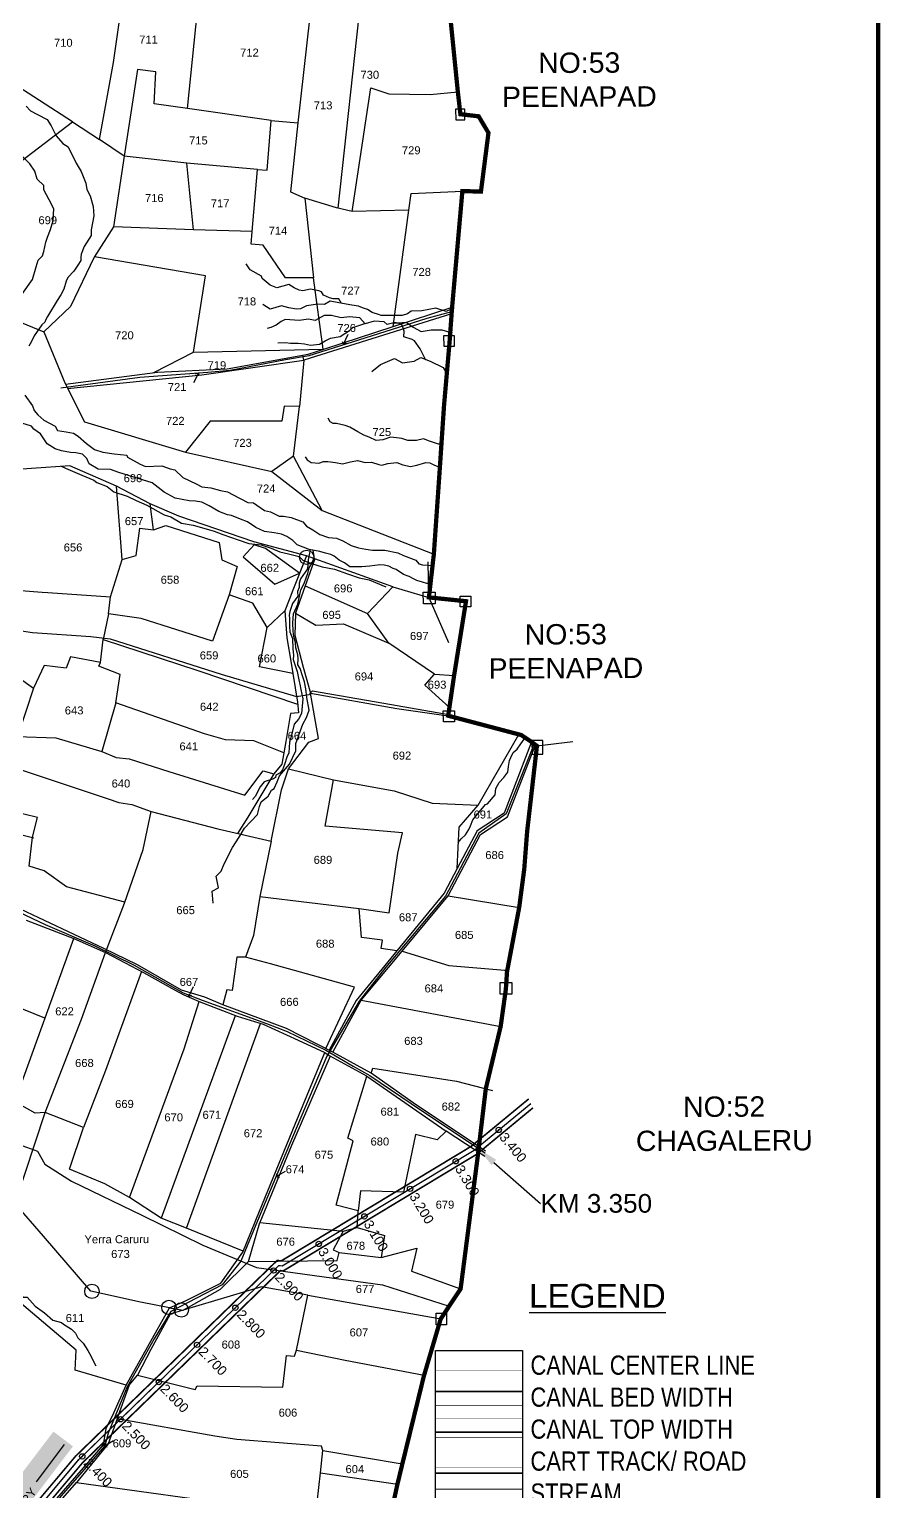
# Model space of a CAD drawing. Header units: inches. Extents: x 208632 to 221797, y 1591440 to 1598854.
# Drawn here: x 213166 to 214763, y 1592909 to 1595650 of the extents above; entities that cross this region are included whole.
import ezdxf
from ezdxf import colors
from ezdxf.entities.mleader import LeaderData, LeaderLine
from ezdxf.enums import TextEntityAlignment as Align
from ezdxf.math import Vec2, Vec3

# ---------------------------------------------------------------- set-up
doc = ezdxf.new("R2010")
doc.units = ezdxf.units.IN
doc.header["$LTSCALE"] = 15
doc.header["$MEASUREMENT"] = 0
doc.header["$PDMODE"] = 32
doc.header["$PDSIZE"] = 10
doc.linetypes.add('HIDDEN2', pattern=[0.1875, 0.125, -0.0625])
for name, color, linetype in [('BOUNDRY STONES', 240, 'Continuous'), ('CANAL1', 7, 'Continuous'), ('CSMark', 72, 'Continuous'), ('DIMENSION', 1, 'Continuous'), ('PAPER SIZE', 5, 'Continuous'), ('PLOT NO', 7, 'Continuous'), ('PLOTS', 7, 'Continuous'), ('PLOTS NO', 7, 'Continuous'), ('ROADS', 1, 'Continuous'), ('STREAMS', 4, 'Continuous'), ('STRUCTURE', 5, 'Continuous'), ('TABLE', 7, 'Continuous'), ('text2', 7, 'Continuous'), ('TITLEBLOCK', 7, 'Continuous'), ('VILLAGE BOUNDRY', 5, 'Continuous'), ('VILLAGE STONES', 240, 'Continuous')]:
    doc.layers.add(name, color=color, linetype=linetype)
doc.styles.add('A', font='arial.ttf')
doc.styles.add('ARIALN', font='ARIALN.TTF')
doc.styles.add('FONT1', font='Arial')
doc.styles.get("Standard").update_dxf_attribs({"font": 'arial.ttf'})
doc.dimstyles.get("Standard").update_dxf_attribs({"dimtxt": 0.18, "dimasz": 0.18, "dimexe": 0.18, "dimexo": 0.0625, "dimgap": 0.09, "dimtad": 0, "dimtih": 1, "dimtoh": 1, "dimdec": 4, "dimzin": 0, "dimdsep": 46, "dimtxsty": 'Standard', "dimcen": 0.09, "dimadec": 0, "dimazin": 0, "dimtfac": 1, "dimtdec": 4, "dimtofl": 0, "dimtmove": 0, "dimatfit": 3, "dimfxl": 1, "dimtolj": 1, "dimtzin": 0, "dimarcsym": 0})

# ---------------------------------------------------------------- blocks, each defined once
blk = doc.blocks.new('GGGGGFDGG')
at = {"layer": 'PLOTS NO', "color": 0}
for points in [[(17673.9, 8953.1), (17670.6, 8947.5), (17677, 8943.1)], [(17670.6, 8947.5), (17695.6, 8952)]]:
    blk.add_lwpolyline(points, dxfattribs=at)

msp = doc.modelspace()

# ---------------------------------------------------------------- linework, layer by layer
at = {"layer": 'BOUNDRY STONES'}
for points in [[(213965.6, 1595480.4), (213982.7, 1595480.4), (213982.6, 1595500.5), (213965.5, 1595500.4)], [(213943.6, 1595076.1), (213962.9, 1595076.2), (213963, 1595055.5), (213943.7, 1595055.4)], [(213904.8, 1594595), (213926.9, 1594595.1), (213927, 1594573.3), (213904.9, 1594573.2)], [(213973.9, 1594587.4), (213994.1, 1594587.5), (213994.2, 1594567.6), (213974, 1594567.5)], [(213942.3, 1594372.3), (213963.2, 1594372.4), (213963.2, 1594351.9), (213942.4, 1594351.8)], [(214128.9, 1594317.2), (214108.6, 1594317.1), (214108.7, 1594291.2), (214129, 1594291.3)], [(214049, 1593863.2), (214070.9, 1593863.3), (214071, 1593841.6), (214049, 1593841.5)], [(213928.8, 1593243.7), (213948.4, 1593243.7), (213948.4, 1593221.9), (213928.9, 1593221.8)]]:
    msp.add_lwpolyline(points, close=True, dxfattribs=at)
for points in [[(213915.4, 1594585.2), (213914.1, 1594652)], [(213915.4, 1594585.2), (213952.1, 1594500.5)], [(214117.9, 1594306.8), (214185.2, 1594315.3)]]:
    msp.add_lwpolyline(points, dxfattribs=at)
for centre in [(213686.1, 1594660.3), (213283.5, 1593284.5), (213427.8, 1593254.3), (213451.1, 1593249.6)]:
    msp.add_circle(centre, 13.5, dxfattribs=at)
at = {"layer": 'CANAL1', "color": 200, "linetype": 'ByBlock', "ltscale": 40, "const_width": 3}
for points in [[(212815.5, 1592512.1), (212938.1, 1592600.8), (213011.3, 1592676), (213065.9, 1592743.6), (213151, 1592854.6), (213252.4, 1592975.1), (213631, 1593342.6), (213638.2, 1593341.4), (213994.8, 1593556.4), (214102.4, 1593645.1)], [(212823.5, 1592495.6), (212949.9, 1592587.2), (213024.7, 1592664), (213080.1, 1592732.4), (213165, 1592843.4), (213265.6, 1592962.9), (213637, 1593323.4), (213641.8, 1593322.6), (214005.2, 1593541.6), (214110.4, 1593628.4)]]:
    msp.add_lwpolyline(points, dxfattribs=at)
at = {"layer": 'CANAL1', "color": 1, "linetype": 'HIDDEN2', "ltscale": 5, "const_width": 2}
msp.add_lwpolyline([(212819.5, 1592503.8), (212944, 1592594), (213018, 1592670), (213073, 1592738), (213158, 1592849), (213259, 1592969), (213634, 1593333), (213640, 1593332), (214000, 1593549), (214106.4, 1593636.7)], dxfattribs=at)
at = {"layer": 'CANAL1', "color": 1, "linetype": 'HIDDEN2', "ltscale": 100, "const_width": 0.8, "elevation": -3.6}
msp.add_lwpolyline([(213927.9, 1593135.3), (214091.1, 1593135.3)], dxfattribs=at)
at = {"layer": 'CANAL1', "color": 5, "ltscale": 100, "const_width": 0.8, "elevation": -3.6}
for points in [[(214091.1, 1593070.8), (213927.9, 1593070.8)], [(214091.1, 1593046.8), (213927.9, 1593046.8)]]:
    msp.add_lwpolyline(points, dxfattribs=at)
at = {"layer": 'CANAL1', "color": 1, "ltscale": 100, "const_width": 0.8, "elevation": -3.6}
for points in [[(214091.1, 1593010.2), (213927.9, 1593010.2)], [(214091.1, 1592954.2), (213927.9, 1592954.2)]]:
    msp.add_lwpolyline(points, dxfattribs=at)
at = {"layer": 'CSMark', "linetype": 'Continuous'}
for p in [(214046.2, 1593587.1), (213965.6, 1593528.3), (213880, 1593476.7), (213794.3, 1593425), (213708.7, 1593373.4), (213624.2, 1593323.5), (213552.4, 1593253.8), (213480.7, 1593184.2), (213408.9, 1593114.5), (213337.1, 1593044.8), (213265.4, 1592975.2)]:
    msp.add_point(p, dxfattribs=at)
at = {"layer": 'PAPER SIZE', "color": 5, "const_width": 8}
msp.add_lwpolyline([(208636.3, 1591444.1), (214757.7, 1591444.1), (214757.7, 1598405.7), (208636.3, 1598405.7)], close=True, dxfattribs=at)
at = {"layer": 'PLOT NO', "elevation": -3.6}
for points in [[(213927.9, 1593173.6), (214091.1, 1593173.6), (214091.1, 1593097), (213927.9, 1593097)], [(213927.9, 1593097), (214091.1, 1593097), (214091.1, 1593020.5), (213927.9, 1593020.5)], [(213927.9, 1593020.5), (214091.1, 1593020.5), (214091.1, 1592944), (213927.9, 1592944)], [(213927.9, 1592944), (214091.1, 1592944), (214091.1, 1592867.4), (213927.9, 1592867.4)]]:
    msp.add_lwpolyline(points, close=True, dxfattribs=at)
at = {"layer": 'PLOTS'}
for points in [[(213462.7, 1595501.4), (213400.3, 1595510.4), (213403.1, 1595570.5), (213368.7, 1595574.4), (213344.1, 1595412.2), (213297.8, 1595443.7), (213323.6, 1595587.8), (213337.8, 1595683.9), (213349.2, 1595761.5), (213403.8, 1595754.2), (213487.8, 1595746.8)], [(213246.9, 1595476.6), (213123, 1595556.7), (213001.1, 1595668.3), (212921.3, 1595668.7), (212822.6, 1595699.2), (212819.9, 1595733.5), (212770.8, 1595735.2), (212746.6, 1595703.6), (212565.9, 1595701.6), (212538, 1595634.7), (212590.2, 1595612.9), (212705.1, 1595603.7), (212839.5, 1595613.6), (212938, 1595577), (213004.6, 1595477.1), (213084.4, 1595353)], [(213619.8, 1595478.8), (213462.7, 1595501.4), (213487.8, 1595746.8), (213625.2, 1595728.5), (213697.2, 1595719.6)], [(213788.1, 1595708.7), (213729.9, 1595718.3), (213697.2, 1595719.6), (213669.8, 1595474.5)], [(213745.3, 1595314.6), (213788.3, 1595710.5), (213954, 1595687.8)], [(213771.4, 1595308.3), (213806.2, 1595540.4), (213840, 1595529), (213917.7, 1595527.8), (213969.6, 1595532.6)], [(213094.8, 1595270), (213084.4, 1595353), (213246.9, 1595476.6), (213297.8, 1595443.7)], [(213594.1, 1595387.5), (213611.8, 1595386), (213619.8, 1595478.8), (213669.8, 1595474.5), (213655.5, 1595345.2), (213682.4, 1595333.3)], [(213584.1, 1595270.8), (213594.1, 1595387.5), (213461.1, 1595398.9), (213344.1, 1595412.2), (213323.9, 1595279.9)], [(213473.9, 1595274.3), (213461.1, 1595398.9)], [(213877.9, 1595311.1), (213771.4, 1595308.3), (213742.1, 1595315.3), (213682.4, 1595333.3), (213698.9, 1595184.2)], [(213848.3, 1595093.2), (213877.9, 1595311.1), (213882.2, 1595342.4), (213978.1, 1595346.8)], [(213399.8, 1595006.6), (213474.2, 1595045.1), (213717.2, 1595050.5), (213698.9, 1595184.2), (213646.2, 1595184.2), (213604.7, 1595245.4), (213582.1, 1595247.4), (213584.1, 1595270.8), (213473.9, 1595274.3), (213323.9, 1595279.9), (213287.4, 1595222.7), (213243.3, 1595130.4), (213193.1, 1595082.8)], [(213474.2, 1595045.1), (213496.2, 1595187.9), (213288.1, 1595223.8)], [(213119, 1595113.3), (213193.1, 1595082.8), (213232.5, 1594987.4), (213269.4, 1594914.2), (213459.2, 1594857.4), (213620.8, 1594820.9), (213715.1, 1594748.2), (213924.6, 1594666.3)], [(213233.7, 1594985), (213406.4, 1595007.5), (213536.9, 1595013.7), (213689.2, 1595041.4), (213720, 1595051.4), (213848.3, 1595093.2), (213958.9, 1595129.3)], [(213957.9, 1595116.9), (213680.9, 1595029.8), (213679.2, 1595039.5)], [(213237.7, 1594977), (213489.3, 1595002.1), (213680.9, 1595029.8), (213672.6, 1594943.2)], [(213661.4, 1594850.1), (213672.6, 1594943.2), (213643.7, 1594943.6), (213639.8, 1594915.7), (213505.1, 1594915.7), (213459.2, 1594857.4)], [(213685.5, 1594663.1), (213586.8, 1594689.4), (213446.2, 1594737.7), (213392.8, 1594760.6), (213329.7, 1594793.4), (213242, 1594831.7), (213097.8, 1594822), (213077, 1594645.7), (213072.2, 1594583.9), (213118.3, 1594600.9), (213190.2, 1594595), (213201, 1594594.1), (213318.5, 1594586)], [(213715.1, 1594748.2), (213661.4, 1594850.1), (213620.8, 1594820.9)], [(213340.4, 1594656.2), (213329.7, 1594793.4)], [(213398.7, 1594711.6), (213392.8, 1594760.6)], [(213314.5, 1594554.2), (213318.5, 1594586), (213340.4, 1594656.2), (213366.2, 1594663.8), (213373, 1594715), (213398.7, 1594711.6), (213422.1, 1594719.8), (213521.9, 1594688.1), (213526.8, 1594655.3), (213556, 1594643.2), (213541.1, 1594590.2)], [(213672.8, 1594630.8), (213609.1, 1594677), (213587.8, 1594683.9), (213567.1, 1594661.5), (213626.7, 1594609.9), (213672.8, 1594630.8)], [(213701.5, 1594657.4), (213685.5, 1594663.1), (213660.1, 1594598.5), (213653.1, 1594580.6), (213645.1, 1594560.1), (213649.2, 1594509.6), (213657, 1594461.8), (213660.2, 1594442.3), (213668.9, 1594388.6), (213670.6, 1594368.6), (213655.9, 1594367.3), (213646.9, 1594315.1), (213639.5, 1594272.7), (213624.5, 1594254.5), (213576, 1594173.1), (213556.2, 1594142.8)], [(213848, 1594605.1), (213701.5, 1594657.4), (213683.4, 1594606.8), (213799.9, 1594554.9)], [(213612.3, 1594528.5), (213585, 1594574.2), (213541.1, 1594590.2), (213509.3, 1594503.3), (213375.8, 1594545.5), (213314.5, 1594554.2), (213304.4, 1594506)], [(213683.4, 1594606.8), (213665.2, 1594555.8), (213703, 1594532.9), (213755.1, 1594535.4), (213840.5, 1594499.5)], [(213926.1, 1594441.2), (213840.5, 1594499.5), (213799.9, 1594554.9), (213848, 1594605.1), (213915.4, 1594585.2)], [(213660.2, 1594442.3), (213597.5, 1594454.9), (213612.3, 1594528.5), (213645.1, 1594560.1)], [(213665.2, 1594555.8), (213663.8, 1594514.2), (213679.5, 1594454.6), (213693.5, 1594406)], [(213299.4, 1594463), (213304.4, 1594506), (213481.9, 1594448.3), (213669.2, 1594384.9)], [(212980.7, 1594219.4), (212974.9, 1594255), (212998.3, 1594322.7), (213008.7, 1594328.9), (213020.5, 1594365.3), (213062.5, 1594494.4), (213173.6, 1594415.3), (213145, 1594327.7), (213127.2, 1594301.5), (213120.8, 1594272.2), (213297, 1594213.1), (213314, 1594207.4), (213334.1, 1594200.7), (213358.3, 1594197.3), (213394.4, 1594184)], [(213328.2, 1594387.8), (213336.1, 1594440.4), (213296.6, 1594456), (213299.4, 1594463), (213243.5, 1594473.5), (213235.3, 1594452.5), (213193.6, 1594457.5), (213173.6, 1594415.3)], [(213953.8, 1594379.1), (213907.6, 1594420.5), (213926.1, 1594441.2), (213962.6, 1594438.9)], [(213652.1, 1594264), (213690, 1594313.8), (213708, 1594320.6), (213693.5, 1594406), (213855.2, 1594377.2), (213951.5, 1594363)], [(213643.2, 1594293.9), (213587.2, 1594316.4), (213534, 1594318.4), (213494.5, 1594329.4), (213328.2, 1594387.8), (213302.3, 1594296.6)], [(213142.7, 1594324.3), (213215.6, 1594321.7), (213302.3, 1594296.6), (213329.1, 1594284.9), (213353.3, 1594282.7), (213427.9, 1594259.1), (213570.2, 1594214.2), (213604.8, 1594260.2), (213624.5, 1594254.5)], [(213951.7, 1594025.9), (214012.1, 1594141), (214062.9, 1594174.2), (214115.3, 1594308.8)], [(214107.8, 1594314.3), (214056.6, 1594181), (214005.7, 1594147.6), (213968.4, 1594077.2), (213972, 1594154.6), (214007.7, 1594196), (214083.9, 1594328.5)], [(213619.4, 1594128), (213639.2, 1594224.7), (213652.1, 1594264), (213736.7, 1594243.3)], [(213855.3, 1593922.8), (213826, 1593926.9), (213828.2, 1593942.5), (213788.9, 1593948), (213784.4, 1594002.2), (213840.6, 1593993.9), (213857, 1594105.6), (213866, 1594143.7), (213721.1, 1594156.6), (213736.7, 1594243.3), (213850.4, 1594222.9), (213921.3, 1594199.5), (214007.7, 1594196)], [(213345, 1594013.8), (213235.9, 1594042.5), (213193.8, 1594072.4), (213166, 1594081.2), (213172.2, 1594135.6), (213181.5, 1594172.8), (213078.1, 1594197.7), (212980.7, 1594219.4), (212986.9, 1594180.9), (213174.5, 1594134.5)], [(213567, 1593359.7), (213460.5, 1593402.6), (213413.2, 1593421.7), (213353.6, 1593460.2), (213307.5, 1593486.2), (213241.3, 1593513.5), (213267.7, 1593591.4), (213195.7, 1593619.5), (213263.9, 1593794.4), (213308.6, 1593919.4), (213344.5, 1594012.1), (213379.4, 1594112.6), (213394.4, 1594184), (213519.3, 1594151.4), (213619.4, 1594128), (213598.2, 1594024.6), (213586.3, 1593951.4), (213571.2, 1593911.1), (213555, 1593911), (213546.5, 1593848.5), (213536.2, 1593849.9), (213529.2, 1593821.3)], [(213968.4, 1594077.2), (213944, 1594030.9), (213855.3, 1593922.8), (213779.2, 1593829.9), (213728, 1593736.7)], [(213195.4, 1593796.3), (213068.2, 1593847.5), (213076.7, 1593878.8), (212986.2, 1593921.2), (212963.7, 1593942), (212997.6, 1594049.9)], [(213598.2, 1594024.6), (213784.4, 1594002.2)], [(213865.4, 1593922.2), (213951.7, 1594025.9), (214084.6, 1594003.9)], [(213806.8, 1593693.5), (213735.1, 1593733.1), (213648.2, 1593777.3), (213529.2, 1593821.3), (213495.1, 1593835.8), (213451.3, 1593849.2), (213369.2, 1593896.2), (213305.8, 1593927.3), (213138.6, 1594006)], [(213160.1, 1593980.3), (213249.4, 1593945.7), (213308.6, 1593919.4), (213380.3, 1593882.4), (213438, 1593849.9), (213455.6, 1593840), (213484.3, 1593827.5), (213555.5, 1593800), (213604.3, 1593785.3), (213670.1, 1593755), (213719.9, 1593731.9)], [(213138.8, 1593639.8), (213249.4, 1593945.7)], [(213721.8, 1593739.8), (213775.7, 1593854.7), (213618, 1593898.6), (213571.2, 1593911.1)], [(213788.6, 1593830.1), (213865.4, 1593922.2), (213952.4, 1593895), (214057.7, 1593886.8), (214061.8, 1593883.4)], [(213376.5, 1593884.3), (213308.6, 1593698.3), (213267.7, 1593591.4)], [(213353.6, 1593460.2), (213456.1, 1593739), (213484.3, 1593827.5)], [(213735.1, 1593733.1), (213788.6, 1593830.1), (214049.9, 1593781)], [(213552.2, 1593801.2), (213413.2, 1593421.7)], [(213139.2, 1593449.1), (213195.7, 1593619.5), (213176.8, 1593618.7), (213136.7, 1593641), (213072.3, 1593679.6), (213012.2, 1593694.1), (213007.8, 1593676.1), (212956.2, 1593693.2), (212963.2, 1593779.8), (213021.7, 1593773), (213039.3, 1593756.3), (213012.2, 1593694.1)], [(213460.5, 1593402.6), (213599.3, 1593786.8)], [(213429.2, 1593253.8), (213460.2, 1593267.1), (213525.4, 1593299.6), (213566.3, 1593357.9), (213597.8, 1593434.8), (213664.7, 1593597.6), (213719.9, 1593731.9), (213729.9, 1593725.6), (213657.7, 1593558.1), (213598, 1593413.5)], [(213780.5, 1593404.2), (213782.8, 1593435.3), (213741.7, 1593446.1), (213773.3, 1593566.3), (213763.3, 1593571.7), (213799.1, 1593688), (213729.9, 1593725.6)], [(213799.1, 1593688), (213947.6, 1593585), (213931.1, 1593568.2), (213890.2, 1593578.4), (213867.8, 1593470.3), (213787.2, 1593473.1), (213782.8, 1593435.3)], [(214021.4, 1593547.4), (213885.8, 1593637.9), (213806.8, 1593693.5), (213809.9, 1593702.7), (213966.9, 1593678.3), (214034.5, 1593660.9)], [(214019.9, 1593537), (213947.6, 1593585)], [(213347.7, 1593108.6), (213429.2, 1593253.8), (213374.7, 1593263.9), (213281.1, 1593285), (213192.5, 1593388.2), (213139.2, 1593449.1), (213062.2, 1593445)], [(213577.3, 1593340.7), (213598, 1593413.5), (213754.4, 1593397.4), (213736, 1593362.6), (213747.3, 1593357.3)], [(213754.4, 1593397.4), (213780.5, 1593404.2), (213832, 1593388.9), (213826.1, 1593348)], [(213429.2, 1593253.8), (213454.4, 1593249.2), (213524.6, 1593288.5), (213577.3, 1593340.7), (213743.2, 1593342.3), (213747.3, 1593357.3), (213826.1, 1593348), (213893, 1593365.3), (213882.6, 1593322.6), (213974.8, 1593289.2)], [(213028.4, 1592909.4), (213180.4, 1592853.2), (213305.4, 1592996.9), (213310.1, 1593027.7), (213324.3, 1593056.7), (213347.7, 1593108.6), (213252.2, 1593136.5), (213253.7, 1593174.1), (213119, 1593288.5), (213020.4, 1593306.7)], [(213688, 1593277.5), (213601.2, 1593292.7), (213454.8, 1593249.3), (213430.1, 1593241.9), (213393.7, 1593175.4), (213369, 1593127.4)], [(213667.3, 1593174.4), (213688, 1593277.5), (213937.4, 1593232.7)], [(213330.8, 1593045.4), (213354.1, 1593109.5), (213369, 1593127.4), (213476.9, 1593100.6), (213480.8, 1593107.7), (213641.7, 1593104.9), (213648.6, 1593164.4), (213663.6, 1593162.7), (213667.3, 1593174.4), (213758.6, 1593155.5), (213906.4, 1593127.2)], [(213716.3, 1592986.3), (213714.2, 1592994.6), (213555.1, 1593006.7), (213513.6, 1593013.2), (213330.8, 1593045.4), (213313.8, 1592998.7), (213254.3, 1592926.1)], [(213711.8, 1592944.6), (213716.3, 1592986.3), (213865.5, 1592960.9)], [(213702.6, 1592862), (213711.8, 1592944.6), (213856.3, 1592923)], [(213202.8, 1592866.9), (213254.3, 1592926.1), (213589, 1592880.1), (213582.2, 1592823.8)]]:
    msp.add_lwpolyline(points, dxfattribs=at)
at = {"layer": 'ROADS', "color": 1}
for points in [[(213225.3, 1594978.3), (213373.3, 1594997.7), (213500.7, 1595007.6), (213542.7, 1595010.8), (213646.7, 1595030.8), (213690.8, 1595038.6), (213796, 1595072), (213912.3, 1595108.8), (213958.2, 1595121.3)], [(213070.9, 1594537.3), (213101.7, 1594530), (213172.3, 1594519.2), (213281.5, 1594511.7), (213317.9, 1594507.5), (213525.5, 1594441.5), (213667.1, 1594399.6), (213690.5, 1594403.3), (213696.8, 1594409.9), (213831, 1594386.7), (213931, 1594369.5), (213951.9, 1594365.8)], [(214112.9, 1594310.6), (214060, 1594179.6), (214009.2, 1594143.3), (213946.6, 1594025.2), (213834.5, 1593891.9), (213784.6, 1593828.5), (213724.2, 1593725.2), (213659.6, 1593573.3), (213594.1, 1593416.4), (213562.7, 1593341.3), (213527.8, 1593296.9), (213431.2, 1593246.9), (213400.4, 1593195.3), (213349.4, 1593105.6), (213313.6, 1593018.5), (213307.4, 1592995.2), (213225.7, 1592901.2), (213143.6, 1592797.8), (213079.1, 1592716.2), (212982.2, 1592603.7), (212905.8, 1592562.4)], [(212455.2, 1594150.9), (212569.3, 1594062.7), (212672.9, 1593964.8), (212775.8, 1593887.5), (212863.7, 1593821.6), (212901.9, 1593773.9), (212929.8, 1593732.4), (212956, 1593676.3), (213019.2, 1593638), (213042.9, 1593607.9), (213091.4, 1593579.3), (213160.5, 1593554.7), (213181.2, 1593547.3), (213195.2, 1593522.7), (213245.1, 1593491.3), (213376.8, 1593427), (213491.1, 1593371.2), (213592.2, 1593329), (213732.5, 1593310), (213828.6, 1593296.9), (213953.3, 1593256.6)], [(213097.8, 1594018.5), (213195.9, 1593972.2), (213288.7, 1593932), (213362.5, 1593895.9), (213454.3, 1593844.3), (213490.1, 1593830.4), (213610.5, 1593786.5), (213649.3, 1593771.4), (213721.9, 1593736.3), (213773.1, 1593706.4), (213804.8, 1593689.3), (213901.7, 1593623.4), (214021, 1593544.3)]]:
    msp.add_lwpolyline(points, dxfattribs=at)
at = {"layer": 'ROADS', "ltscale": 0.15, "const_width": 1.6, "elevation": -3.6}
msp.add_lwpolyline([(213927.9, 1592913.7), (214091.1, 1592913.7)], dxfattribs=at)
at = {"layer": 'STREAMS'}
for points in [[(213159.9, 1595505.8), (213168.5, 1595497.3), (213181.3, 1595490.6), (213199.7, 1595481.1), (213207.2, 1595469.1), (213216.5, 1595450.3), (213229, 1595435.9), (213239, 1595429.5), (213253.6, 1595398.8), (213263.3, 1595383.5), (213271.8, 1595361.9), (213274.1, 1595349.7), (213280.2, 1595337.9), (213285.6, 1595318), (213287.2, 1595300.2), (213281.8, 1595274), (213282.2, 1595263.3), (213269, 1595242.6), (213263.3, 1595228.5), (213262.9, 1595222.7), (213262.5, 1595216.9), (213257.2, 1595208), (213249.4, 1595196.4), (213238.4, 1595184.6), (213235.3, 1595177.7), (213230.5, 1595162.8), (213225.2, 1595152.2), (213218.3, 1595141.7), (213200.3, 1595111.9), (213197.3, 1595106), (213195, 1595100.9), (213189.7, 1595095.9), (213175, 1595075.6), (213169.9, 1595065.1), (213165.2, 1595056.1)], [(213151.9, 1595153.1), (213171.9, 1595180.9), (213179, 1595204.8), (213182.8, 1595217), (213190.5, 1595225.4), (213193.2, 1595233.3), (213196.9, 1595251.2), (213200, 1595260.6), (213205.9, 1595275), (213210.6, 1595291.7), (213212.3, 1595313.6), (213203, 1595330.5), (213193.4, 1595348.9), (213193.4, 1595357.3), (213180.9, 1595368.9), (213176.6, 1595383.8), (213167.3, 1595397.7), (213149.3, 1595415.2)], [(213751.3, 1595136.2), (213746.5, 1595144.7), (213742.2, 1595144.8), (213735.5, 1595145.1), (213729.1, 1595146.7), (213717.6, 1595151.6), (213713.8, 1595158.1), (213709, 1595160.1), (213693.3, 1595162.8), (213679.1, 1595160), (213671.8, 1595161.2), (213662.4, 1595165.2), (213652.7, 1595171.8), (213630.2, 1595165.3), (213617.6, 1595170.4), (213602.8, 1595182.8), (213601.2, 1595187), (213580.2, 1595199.1), (213572.8, 1595210.7)], [(213962.1, 1595126.5), (213955.7, 1595124.9), (213947.8, 1595121), (213928.2, 1595127.6), (213902.3, 1595122.1), (213882.2, 1595122), (213875.5, 1595116.8), (213865, 1595113.3), (213847, 1595113.5), (213825.9, 1595113.4), (213822.4, 1595114.7), (213809, 1595119.4), (213800.3, 1595124.8), (213791, 1595128), (213783.6, 1595130.8), (213770.8, 1595133), (213746.5, 1595137.1), (213730.2, 1595140.2), (213719.3, 1595134.1), (213706.9, 1595134.7), (213685.8, 1595131.4), (213674.6, 1595126.2), (213667.2, 1595125.6), (213652.8, 1595128.1), (213639.1, 1595131.5), (213617.7, 1595125.4), (213604.2, 1595134.3)], [(213909.8, 1595030), (213898.8, 1595051.1), (213888.5, 1595066.1), (213883.7, 1595068.9), (213868.6, 1595073.7), (213868.9, 1595084.5), (213865, 1595095.4), (213858.3, 1595099.5), (213850, 1595100.4), (213847.1, 1595099.1), (213837.2, 1595096.9), (213831.7, 1595101.6), (213812.9, 1595102.8), (213795.9, 1595097.7), (213786, 1595109.1), (213766.4, 1595111.3), (213750.5, 1595109), (213732.5, 1595113.7), (213719.1, 1595113.3), (213702.2, 1595104.3), (213689.4, 1595106.8), (213672.1, 1595104.5), (213645.9, 1595106), (213638.2, 1595102.1), (213629, 1595095.7), (213619.1, 1595090.8), (213612, 1595088.9)], [(213632, 1595062.1), (213646.4, 1595062.8), (213656, 1595061.6), (213670.4, 1595061.6), (213681.9, 1595060.7), (213693.1, 1595058.2), (213710, 1595059.6), (213720.6, 1595066), (213730.5, 1595071.2), (213748.7, 1595074.4), (213766.2, 1595085.7), (213772.9, 1595091.2), (213796.9, 1595098.9)], [(213850.3, 1595099.5), (213873, 1595100.9), (213885.8, 1595091.6), (213900.9, 1595083.7), (213919.8, 1595087), (213939.6, 1595086.4), (213958.8, 1595080.8)], [(213808.5, 1595008.5), (213824.7, 1595021.7), (213850.6, 1595032.7), (213865.6, 1595025.1), (213888, 1595027.7), (213900.1, 1595034.8), (213917.8, 1595027.8), (213941.8, 1595016.4), (213949.2, 1595004)], [(213157.4, 1594964.4), (213171.7, 1594944.4), (213175.1, 1594935.7), (213182.1, 1594927.7), (213193.2, 1594917.2), (213214.4, 1594906.3), (213218.9, 1594897.8), (213234.9, 1594895.6), (213248.8, 1594892.8), (213257.8, 1594887.4), (213273.4, 1594873.6), (213288.5, 1594862.2), (213304.2, 1594857.7), (213324.9, 1594854.5), (213348.9, 1594851.9), (213350.2, 1594847.9), (213373.7, 1594835.2), (213383.8, 1594830.5), (213414.8, 1594832), (213430.1, 1594826.4), (213438.9, 1594824.2), (213453.7, 1594809.7), (213479, 1594798.1), (213489.3, 1594792.3), (213506.4, 1594790.4), (213524.6, 1594785.5), (213537.7, 1594782.9), (213548.5, 1594777.3), (213575.7, 1594763.3), (213586.7, 1594762.4), (213607.2, 1594748.1), (213618.3, 1594745.3), (213634.8, 1594737.7), (213642.9, 1594737.7), (213657.1, 1594735.1), (213679.1, 1594726.8), (213686.1, 1594718.8), (213697.8, 1594712.1), (213710.7, 1594702.9), (213726.9, 1594697.6), (213741.9, 1594696.1), (213753.9, 1594691.4), (213769.6, 1594682.5), (213783.6, 1594677.9), (213796.9, 1594675.5), (213809.7, 1594673.7), (213832.4, 1594673.8), (213857.2, 1594668.7), (213867.8, 1594663.6), (213891, 1594654.7), (213896.4, 1594648.2), (213903.6, 1594646), (213921.8, 1594644.7)], [(213919.3, 1594611.3), (213911.6, 1594611.1), (213903.5, 1594614), (213892.5, 1594617.1), (213886.2, 1594619.7), (213878.1, 1594624.6), (213867.5, 1594628.4), (213854, 1594637.8), (213848.4, 1594639.6), (213840, 1594643.8), (213831.7, 1594645.3), (213823, 1594646), (213804.3, 1594643.6), (213789.3, 1594642.5), (213767.3, 1594642.6), (213757.1, 1594649.7), (213746.8, 1594655.1), (213737.7, 1594662.5), (213731.4, 1594665.8), (213721.5, 1594667.8), (213710.7, 1594671.1), (213690.6, 1594674.8), (213668.5, 1594683.5), (213660.4, 1594691.6), (213649.1, 1594699.4), (213638.7, 1594703.6), (213625.4, 1594706), (213606.9, 1594708.9), (213590.7, 1594716.5), (213575.1, 1594727), (213561.8, 1594731.9), (213544.9, 1594738.8), (213537.4, 1594739.9), (213521.6, 1594746.3), (213503.1, 1594756.6), (213489.3, 1594764), (213477.9, 1594765.7), (213465.9, 1594766.4), (213439.6, 1594771.4), (213418.6, 1594782.5), (213396.5, 1594800), (213334, 1594819.5), (213318.4, 1594824.9), (213295, 1594825.7), (213278.5, 1594835.5), (213273.8, 1594845.8), (213265.6, 1594853.5), (213253.4, 1594856.1), (213243.3, 1594856.7), (213226.6, 1594859.8), (213214.7, 1594863.6), (213199.8, 1594873.2), (213187.1, 1594891.8), (213174.7, 1594900.6), (213169.9, 1594906), (213152.1, 1594911.7)], [(213938.9, 1594872.4), (213933.3, 1594872.3), (213916.3, 1594877.8), (213904.9, 1594882.1), (213892.3, 1594879.5), (213876, 1594879.3), (213864.5, 1594882.8), (213854.6, 1594884.4), (213843.5, 1594885.8), (213829, 1594880.5), (213816.7, 1594879), (213803.5, 1594885.5), (213793.2, 1594889), (213782.1, 1594895.6), (213767.3, 1594904), (213758.6, 1594907.3), (213741.9, 1594911.2), (213736.1, 1594911.2), (213730.2, 1594914.5), (213726.7, 1594921.4)], [(213225.6, 1594831.2), (213234.1, 1594827.5), (213264.6, 1594814.3), (213286.8, 1594805.2), (213292.6, 1594800.5), (213311.9, 1594792.9), (213324.7, 1594782.9), (213349.4, 1594775), (213366.6, 1594766.9), (213386.3, 1594757.8), (213418.7, 1594739.8), (213431.4, 1594736.1), (213451.7, 1594724.5), (213473, 1594720.8), (213493.3, 1594715.1), (213512.9, 1594709.5), (213528.8, 1594703.2), (213557.4, 1594692.9), (213577.4, 1594686.3), (213601.1, 1594683.8), (213619.8, 1594677.5), (213635.5, 1594670.5), (213652, 1594666.6), (213671.9, 1594661.7), (213678.9, 1594654.8), (213695.4, 1594648.5), (213715.1, 1594642.2), (213738.3, 1594637.9), (213762.4, 1594629.1), (213784.4, 1594622.1), (213803.3, 1594618), (213834.6, 1594605.3)], [(213683.1, 1594848.7), (213686.9, 1594843.3), (213694.3, 1594838.2), (213709, 1594837), (213717.8, 1594839.7), (213726.1, 1594840), (213740.3, 1594838.2), (213753.5, 1594835.8), (213768, 1594839), (213781.6, 1594841.6), (213795.6, 1594838.3), (213807.5, 1594838.7), (213821.5, 1594834.1), (213827.3, 1594833), (213838.6, 1594835.9), (213855.1, 1594838), (213866.7, 1594833.7), (213880.8, 1594830.7), (213892.8, 1594832.8), (213909.7, 1594838.3), (213917.2, 1594837.6), (213925.8, 1594833.3), (213935.8, 1594829.5)], [(213510.9, 1594011.9), (213508.9, 1594034.3), (213520.9, 1594040.6), (213516.4, 1594062.9), (213525.8, 1594071.8), (213531.4, 1594086), (213547.3, 1594116.6), (213559.5, 1594135.8), (213569.8, 1594152.5), (213581.4, 1594164.9), (213594, 1594178.4), (213597.4, 1594193.2), (213601.1, 1594201.8), (213613.7, 1594212.8), (213619.9, 1594223.9), (213625, 1594227.3), (213630.6, 1594239.3), (213634.9, 1594251), (213654.1, 1594272.8), (213665.6, 1594297.7), (213665.9, 1594311.2), (213679.2, 1594347.5), (213685.8, 1594360.1), (213691.1, 1594373.6), (213686.6, 1594397.4), (213684.4, 1594413.7), (213682.2, 1594427.1), (213678.6, 1594438.3), (213673.8, 1594451.7), (213669.6, 1594458.6), (213670.1, 1594470.8), (213669.3, 1594477.7), (213666.1, 1594490.7), (213664.9, 1594500.4), (213662.3, 1594512.2), (213660.5, 1594522.2), (213660.4, 1594537.4), (213661.7, 1594554.7), (213669.5, 1594572.7), (213675.1, 1594599.3), (213681.6, 1594611.4), (213685.7, 1594623.6), (213688.6, 1594630.1), (213690.5, 1594640.4), (213697.6, 1594651.7), (213699.9, 1594661.8), (213698.5, 1594673.8)], [(213692.6, 1594675.6), (213691.2, 1594667.9), (213689.1, 1594655.3), (213687.6, 1594638.9), (213674.8, 1594620.3), (213672.1, 1594611.6), (213672.3, 1594603.5), (213669.2, 1594596.4), (213669.3, 1594587.8), (213659.5, 1594573.5), (213654.4, 1594558.7), (213653.6, 1594552), (213654.2, 1594545.5), (213654.2, 1594537.8), (213653.9, 1594530.4), (213654.3, 1594520.5), (213659.7, 1594507.9), (213660.2, 1594488.8), (213661.6, 1594476.8), (213660.7, 1594468.7), (213664.8, 1594457.7), (213668, 1594446.6), (213671.9, 1594427.8), (213673.1, 1594422.7), (213674.9, 1594412.8), (213679.1, 1594395.3), (213676.5, 1594367.5), (213670.6, 1594356.8), (213662.7, 1594347.7), (213657.3, 1594324.7), (213654, 1594314.1), (213653.4, 1594303.8), (213652.7, 1594293.8), (213648.8, 1594285.5), (213644.3, 1594272), (213640.8, 1594261.8), (213636.5, 1594256.6), (213628.6, 1594252.1), (213627.5, 1594247.5), (213623.9, 1594245.2), (213606.2, 1594239.6), (213598.7, 1594229.9), (213589.3, 1594212.1), (213584.6, 1594206.6)], [(213969.9, 1594125.7), (213975.6, 1594132.9), (213984.2, 1594140.4), (213990.4, 1594150.1), (213993.5, 1594157.3), (213998, 1594168.2), (214021.4, 1594196.9), (214025.2, 1594198.3), (214039.8, 1594215.4), (214040.6, 1594226.8), (214047, 1594238.2), (214056, 1594247.8), (214063.6, 1594257.7), (214064.4, 1594268.1), (214066.7, 1594279.7), (214068.8, 1594285), (214073.5, 1594294.2), (214080.9, 1594300.7), (214087.9, 1594311), (214094.2, 1594319.2), (214095.6, 1594321.8)]]:
    msp.add_lwpolyline(points, dxfattribs=at)
at = {"layer": 'STREAMS', "color": 4}
msp.add_lwpolyline([(213084.5, 1593315.8), (213102.4, 1593312.2), (213117.8, 1593305.5), (213130, 1593295), (213139.2, 1593284.3), (213154.9, 1593273.5), (213162.2, 1593273.6), (213177.1, 1593256.9), (213194.5, 1593244.2), (213210.4, 1593230.3), (213226.1, 1593225.9), (213230.3, 1593223), (213245.4, 1593213.7), (213252.6, 1593206.1), (213256.9, 1593197.3), (213267.1, 1593187.1), (213275.7, 1593173.6), (213278.6, 1593168.2), (213290.6, 1593144.9)], dxfattribs=at)
at = {"layer": 'text2', "color": 0, "linetype": 'Continuous'}
msp.add_lwpolyline([(212819.5, 1592503.8), (212944, 1592594), (213018, 1592670), (213073, 1592738), (213158, 1592849), (213259, 1592969), (213634, 1593333), (213640, 1593332), (214000, 1593549), (214106.4, 1593636.7)], dxfattribs=at)
at = {"layer": 'VILLAGE BOUNDRY', "linetype": 'HIDDEN2', "ltscale": 8, "const_width": 8}
msp.add_lwpolyline([(213954, 1595687.8), (213969.6, 1595532.6), (213974.4, 1595490.9), (214008.6, 1595486.9), (214027, 1595455.9), (214012.9, 1595345.8), (213978.1, 1595346.8), (213958.5, 1595125.1), (213954.2, 1595065.4), (213943.7, 1594944.9), (213935.7, 1594825.8), (213924.6, 1594666.3), (213915.4, 1594585.2), (213984.9, 1594578), (213962.6, 1594438.9), (213951.5, 1594363.4), (214088.6, 1594327.2), (214107.8, 1594314.3), (214117.9, 1594306.8), (214099.6, 1594147), (214094.1, 1594075.7), (214084.6, 1594003.9), (214061.8, 1593883.4), (214059.6, 1593850.6), (214049.9, 1593781), (214022, 1593664.3), (214007, 1593538.3), (213974.8, 1593289.2), (213937.4, 1593232.7), (213905.8, 1593125.4), (213865.5, 1592960.9), (213856.3, 1592923), (213824.9, 1592779.1)], dxfattribs=at)

# ---------------------------------------------------------------- block references
at = {"layer": 'PLOTS NO'}
for p, xscale, yscale, zscale, rotation in [((211513.8, 1579032.1), 0.8170786237207842, 0.8170786237207842, 0.8170786237207842, 55.18385044025271), ((216357.7, 1610932), 0.8170786237207841, 0.8170786237207841, 0.8170786237207841, 232.9138668926655), ((211223.6, 1577809.5), 0.8170786237207842, 0.8170786237207842, 0.8170786237207842, 55.18385044025271), ((202627.5, 1581629.9), 0.8170786237207841, 0.8170786237207841, 0.8170786237207841, 20.31932769246113), ((202304.7, 1581124.8), 0.8170786237207841, 0.8170786237207841, 0.8170786237207841, 20.31932769246113)]:
    msp.add_blockref('GGGGGFDGG', p, dxfattribs=dict(at, xscale=xscale, yscale=yscale, zscale=zscale, rotation=rotation))

# ---------------------------------------------------------------- texts
at = {"layer": 'CSMark', "color": 1, "linetype": 'Continuous', "style": 'FONT1'}
for s, rotation, p in [('3.400', 309.5045, (214053.2, 1593578.6)), ('3.300', 301.0806, (213971.3, 1593518.9)), ('3.200', 301.0806, (213885.7, 1593467.2)), ('3.100', 301.0806, (213800, 1593415.6)), ('3.000', 301.0806, (213714.4, 1593364)), ('2.900', 314.1472, (213631.8, 1593315.6)), ('2.800', 314.1472, (213560.1, 1593245.9)), ('2.700', 314.1472, (213488.3, 1593176.3)), ('2.600', 314.1472, (213416.6, 1593106.6)), ('2.500', 314.1472, (213344.8, 1593037)), ('2.400', 314.1472, (213273, 1592967.3))]:
    msp.add_text(s, height=18, rotation=rotation, dxfattribs=at).set_placement(p, align=Align.MIDDLE_LEFT)
at = {"layer": 'DIMENSION', "char_height": 38.14, "width": 467.714, "attachment_point": 2, "rotation": 0.2399}
for s, insert in [('NO:53\\PPEENAPAD ', (214197.2, 1595606.5)), ('NO:53\\PPEENAPAD ', (214171.9, 1594535.2)), ('NO:52\\PCHAGALERU ', (214468.9, 1593649.8))]:
    msp.add_mtext(s, dxfattribs=dict(at, insert=insert))
at = {"layer": 'PLOTS NO'}
for s, p in [('710', (213212.3, 1595617.2)), ('711', (213372.1, 1595623.2)), ('712', (213561.4, 1595598.8)), ('730', (213787.1, 1595557.2)), ('713', (213699.5, 1595499.9)), ('715', (213465.6, 1595434.1)), ('729', (213864.7, 1595415.6)), ('716', (213382.9, 1595326.1)), ('717', (213506.4, 1595316.3)), ('699', (213183.2, 1595284.6)), ('714', (213614.9, 1595265)), ('728', (213884.2, 1595187.7)), ('727', (213750.8, 1595152.6)), ('718', (213556.5, 1595132.3)), ('720', (213326.9, 1595068.9)), ('726', (213743.6, 1595082.6)), ('719', (213500.3, 1595012.8)), ('721', (213425.8, 1594971.9)), ('722', (213422.3, 1594908.5)), ('725', (213809.6, 1594887.6)), ('723', (213548.3, 1594867.3)), ('698', (213343, 1594801.1)), ('724', (213592.7, 1594781.7)), ('657', (213345.1, 1594720.6)), ('656', (213230.6, 1594671.3)), ('662', (213599.4, 1594633.1)), ('658', (213412.4, 1594610.7)), ('661', (213570.4, 1594589.2)), ('696', (213737.1, 1594594.5)), ('695', (213715.5, 1594544.9)), ('697', (213879.8, 1594505.3)), ('659', (213485.7, 1594468.9)), ('660', (213594, 1594463.2)), ('694', (213776.2, 1594429.5)), ('693', (213913.2, 1594414)), ('643', (213232.6, 1594365.8)), ('642', (213486, 1594372.7)), ('641', (213447.6, 1594298.4)), ('664', (213650.4, 1594318.1)), ('692', (213847.3, 1594281.1)), ('640', (213320.4, 1594228.8)), ('691', (213999.1, 1594170.7)), ('689', (213699.2, 1594085.7)), ('686', (214021.1, 1594094.7)), ('665', (213441.7, 1593991.4)), ('687', (213859.1, 1593978.1)), ('685', (213964.1, 1593945)), ('688', (213703.4, 1593928.6)), ('667', (213447.9, 1593856.9)), ('684', (213907.2, 1593844.8)), ('622', (213214.6, 1593801.8)), ('666', (213636.2, 1593819.5)), ('683', (213869, 1593746.4)), ('668', (213251.9, 1593705)), ('669', (213327, 1593628.2)), ('681', (213824.6, 1593613.8)), ('682', (213939.2, 1593623.3)), ('670', (213419.3, 1593603.1)), ('671', (213490.9, 1593607.8)), ('672', (213568.2, 1593573.3)), ('680', (213805.9, 1593557.8)), ('675', (213701, 1593533)), ('674', (213646.9, 1593505.7)), ('679', (213928, 1593439.4)), ('Yerra Caruru', (213269.5, 1593374.4)), ('676', (213629.3, 1593370)), ('678', (213760.8, 1593362.3)), ('673', (213319.5, 1593347)), ('677', (213778.2, 1593281.4)), ('611', (213234.3, 1593227)), ('607', (213766.6, 1593200)), ('608', (213526.6, 1593177.2)), ('606', (213633.6, 1593049.6)), ('609', (213322.4, 1592992.1)), ('605', (213542.6, 1592934.8)), ('604', (213759, 1592943.7))]:
    msp.add_text(s, height=15, rotation=0.2399, dxfattribs=at).set_placement(p)
at = {"layer": 'STRUCTURE', "color": 5, "insert": (213046.2, 1592801.8), "char_height": 16, "width": 273.397, "attachment_point": 1, "rotation": 52.7598, "style": 'FONT1', "bg_fill": 1, "box_fill_scale": 1.1, "bg_fill_color": 7, "bg_fill_true_color": 16777215, "bg_fill_transparency": 0}
msp.add_mtext('{\\C1;ALAVALAPADU DISTRIBUTORY}', dxfattribs=at)
at = {"layer": 'TABLE', "extrusion": (0.000201441, 0.004807, 0.999988), "style": 'A'}
msp.add_text('%%ULEGEND', height=44.62, rotation=359.9999, dxfattribs=at).set_placement((214231.3, 1593257.6, 7699.4), align=Align.MIDDLE)
at = {"layer": 'TITLEBLOCK', "extrusion": (0.000201441, 0.004807, 0.999988), "insert": (214105.8, 1593164.1, -3.6), "char_height": 35.947, "width": 753.665, "attachment_point": 1, "text_direction": (1, -1e-06, -0.000201), "style": 'ARIALN'}
msp.add_mtext('CANAL CENTER LINE \\PCANAL BED WIDTH {\\H1.52882x; }\\PCANAL TOP WIDTH {\\H1.35255x; }\\PCART TRACK/ ROAD{\\H1.4113x; }\\PSTREAM {\\H1.39172x; }\\PVILLAGE BOUNDARY{\\H1.39825x; }\\PTANKS/ KUNTAS{\\H1.39607x; }\\PSURVEY NUMBER& BOUNDARYS{\\H1.3968x; }\\PVILLAGE{\\H1.39655x; }\\PVILLAGE BOUNDARY STONES{\\H1.39664x; }', dxfattribs=at)

# ---------------------------------------------------------------- leaders
at = {"layer": 'PAPER SIZE', "color": 1}
msp.add_leader([(213231.3, 1592997.3), (213178.6, 1592927.3)], dimstyle='Standard', override={"dimasz": 40, "dimgap": 0.09, "dimtad": 0, "dimtfill": 2, "dimtfillclr": 5}, dxfattribs=at)
at = {"layer": 'VILLAGE STONES', "color": 1}
ml = msp.add_multileader_mtext('Standard', dxfattribs=at)
ml.set_content('KM 3.350', color=1)
ml.set_leader_properties()
ml.build(insert=Vec2(0, 0))
ml.multileader.update_dxf_attribs({"dogleg_length": 0.36, "arrow_head_size": 40})
ctx = ml.context
ctx.base_point, ctx.char_height, ctx.arrow_head_size, ctx.landing_gap_size, ctx.plane_origin = Vec3(214124.5, 1593449.1), 35, 40, 0.09, Vec3(215414.9, 1593836.4)
notes = []
notes.append((ctx, [(0, (1, 1, 0), (214124.5, 1593449.1), (1, 0), 1.396927018504357e-11, [(0, [(214007.3, 1593552.6)], 0, [])])]))
ctx.mtext.insert, ctx.mtext.flow_direction = Vec3(214124.6, 1593466.9), 5
for ctx, leaders in notes:
    for number, flags, end, landing, length, lines in leaders:
        leader = LeaderData()
        leader.index, (leader.has_last_leader_line, leader.has_dogleg_vector, leader.attachment_direction) = number, flags
        leader.last_leader_point, leader.dogleg_vector, leader.dogleg_length = Vec3(end), Vec3(landing), length
        for number, points, colour, breaks in lines:
            line = LeaderLine()
            line.index, line.vertices, line.color, line.breaks = number, Vec3.list(points), colors.encode_raw_color(colour), breaks
            leader.lines.append(line)
        ctx.leaders.append(leader)

doc.saveas('drawing.dxf')
